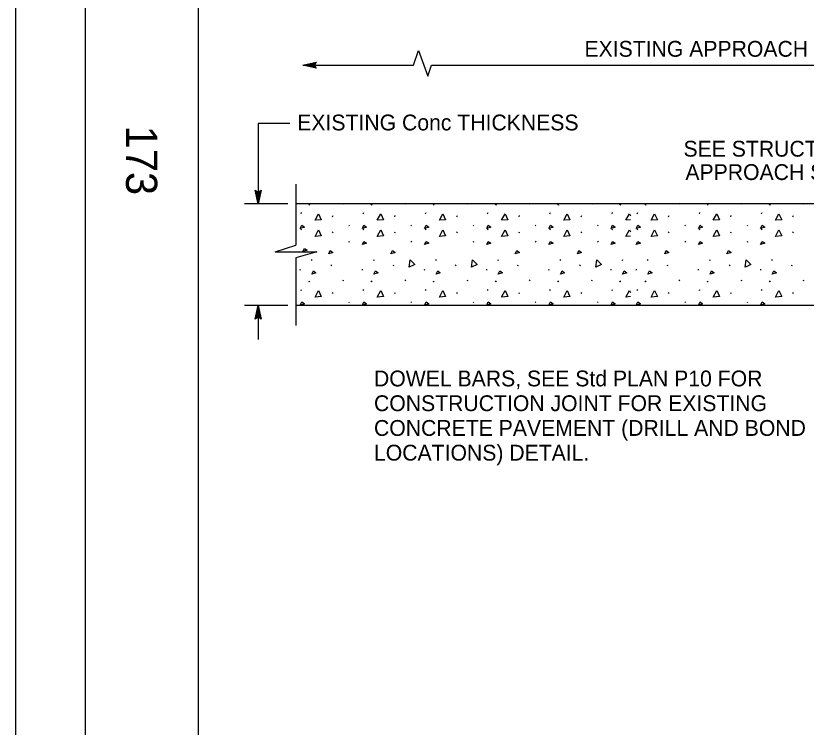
# Model space of a CAD drawing. Extents: x -894 to 866, y -476 to 714.
# Drawn here: x -894 to -544.8, y -128.3 to 186.3 of the extents above; entities that cross this region are included whole.
import ezdxf

# ---------------------------------------------------------------- set-up
doc = ezdxf.new("R2010")
doc.units = 0
for name, color, linetype in [('10 Sheet Format', 7, 'Continuous'), ('56 Stage 3 Anno', 7, 'Continuous'), ('57 Undefined', 7, 'Continuous'), ('59 Sndwall Anno', 7, 'Continuous'), ('60 Nongeo Data', 7, 'Continuous')]:
    doc.layers.add(name, color=color, linetype=linetype)

msp = doc.modelspace()

# ---------------------------------------------------------------- linework, layer by layer
at = {"layer": '10 Sheet Format'}
for p, q in [((-863.45, 668.96), (-863.45, -431.04)), ((-813.45, 643.96), (-813.45, -406.04))]:
    msp.add_line(p, q, dxfattribs=at)
for points in [[(-894.04, 713.55), (865.96, 713.55), (865.96, -476.45), (-894.04, -476.45)], [(-863.45, -431.04), (836.55, -431.04), (836.55, 668.96), (-863.45, 668.96)]]:
    msp.add_lwpolyline(points, close=True, dxfattribs=at)
at = {"layer": '56 Stage 3 Anno'}
for p, q in [((-718.26, 164.43), (-716.14, 170.96)), ((-716.14, 170.96), (-711.89, 159.6)), ((-767.25, 164.43), (-761.25, 165.76)), ((-767.25, 164.43), (-718.26, 164.43)), ((-761.25, 163.09), (-767.25, 164.43)), ((-767.25, 164.43), (-767.25, 164.43)), ((-761.46, 163.45), (-765.87, 164.43)), ((-765.86, 164.44), (-761.48, 165.4)), ((-764.49, 164.43), (-761.66, 165.06)), ((-761.7, 163.81), (-764.49, 164.43)), ((-763.1, 164.43), (-761.9, 164.7)), ((-761.87, 164.15), (-763.1, 164.43)), ((-761.25, 165.76), (-762.05, 164.43)), ((-762.05, 164.43), (-761.25, 163.09)), ((-761.25, 165.76), (-761.25, 165.76)), ((-711.89, 159.6), (-710.31, 164.43)), ((-710.31, 164.43), (-369.94, 164.43)), ((-761.25, 163.09), (-761.25, 163.09)), ((-786.97, 138.73), (-786.97, 103.13)), ((-773, 138.73), (-786.97, 138.73)), ((-786.97, 103.13), (-788.3, 109.13)), ((-788.3, 109.13), (-788.3, 109.13)), ((-788.3, 109.13), (-786.97, 108.33)), ((-786.98, 104.53), (-787.95, 108.9)), ((-786.97, 105.9), (-787.6, 108.72)), ((-786.97, 107.28), (-787.24, 108.49)), ((-786.97, 108.33), (-785.63, 109.13)), ((-785.63, 109.13), (-786.97, 103.13)), ((-785.99, 108.92), (-786.97, 104.51)), ((-786.35, 108.68), (-786.97, 105.9)), ((-786.7, 108.51), (-786.97, 107.28)), ((-785.63, 109.13), (-785.63, 109.13)), ((-773.79, 103.13), (-792.93, 103.13)), ((-786.97, 103.13), (-786.97, 103.13)), ((-773.79, 58.21), (-792.93, 58.21)), ((-788.31, 52.21), (-786.97, 58.21)), ((-787.96, 52.42), (-786.98, 56.83)), ((-786.97, 58.21), (-786.97, 43.13)), ((-786.97, 58.21), (-786.97, 58.21)), ((-786.97, 58.21), (-785.64, 52.21)), ((-786.97, 56.82), (-786, 52.44)), ((-786.97, 53.01), (-788.31, 52.21)), ((-787.6, 52.66), (-786.98, 55.44)), ((-787.25, 52.83), (-786.98, 54.06)), ((-786.98, 55.44), (-786.35, 52.62)), ((-786.98, 54.06), (-786.71, 52.85)), ((-785.64, 52.21), (-786.97, 53.01)), ((-788.31, 52.21), (-788.31, 52.21)), ((-785.64, 52.21), (-785.64, 52.21))]:
    msp.add_line(p, q, dxfattribs=at)
at = {"layer": '59 Sndwall Anno'}
for p, q in [((-369.94, 103.13), (-770.28, 103.13)), ((-764.56, 102.99), (-764.34, 102.64)), ((-764.34, 102.86), (-764.11, 102.51)), ((-749.42, 102.99), (-749.19, 103.5)), ((-737.09, 102.99), (-736.87, 102.64)), ((-736.87, 102.86), (-736.63, 102.51)), ((-721.95, 102.99), (-721.71, 103.5)), ((-709.62, 102.99), (-709.39, 102.64)), ((-709.39, 102.86), (-709.16, 102.51)), ((-694.47, 102.99), (-694.25, 103.5)), ((-682.14, 102.99), (-681.91, 102.64)), ((-681.91, 102.86), (-681.68, 102.51)), ((-666.99, 102.99), (-666.77, 103.5)), ((-654.67, 102.99), (-654.43, 102.64)), ((-654.43, 102.86), (-654.2, 102.51)), ((-639.53, 102.99), (-639.29, 103.5)), ((-627.19, 102.99), (-626.96, 102.64)), ((-626.96, 102.86), (-626.73, 102.51)), ((-616.04, 102.99), (-615.82, 102.64)), ((-615.82, 102.86), (-615.59, 102.51)), ((-600.9, 102.99), (-600.67, 103.5)), ((-588.56, 102.99), (-588.34, 102.64)), ((-588.34, 102.86), (-588.11, 102.51)), ((-573.42, 102.99), (-573.19, 103.5)), ((-561.1, 102.99), (-560.87, 102.64)), ((-560.87, 102.86), (-560.64, 102.51)), ((-545.95, 102.99), (-545.73, 103.5)), ((-767.95, 98.74), (-767.73, 99.25)), ((-754.07, 97.42), (-753.84, 97.94)), ((-740.47, 98.74), (-740.25, 99.25)), ((-726.6, 97.42), (-726.36, 97.94)), ((-713.01, 98.74), (-712.77, 99.25)), ((-699.12, 97.42), (-698.89, 97.94)), ((-685.53, 98.74), (-685.3, 99.25)), ((-671.64, 97.42), (-671.41, 97.94)), ((-658.05, 98.74), (-657.82, 99.25)), ((-644.16, 97.42), (-643.93, 97.94)), ((-630.57, 98.74), (-630.34, 99.25)), ((-619.43, 98.74), (-619.21, 99.25)), ((-605.55, 97.42), (-605.32, 97.94)), ((-591.95, 98.74), (-591.73, 99.25)), ((-578.07, 97.42), (-577.84, 97.94)), ((-564.48, 98.74), (-564.25, 99.25)), ((-550.6, 97.42), (-550.37, 97.94)), ((-767.95, 91.61), (-767.73, 92.12)), ((-746.9, 93.75), (-746.67, 93.4)), ((-740.47, 91.61), (-740.25, 92.12)), ((-719.43, 93.75), (-719.19, 93.4)), ((-713.01, 91.61), (-712.77, 92.12)), ((-691.95, 93.75), (-691.72, 93.4)), ((-685.53, 91.61), (-685.3, 92.12)), ((-664.47, 93.75), (-664.24, 93.4)), ((-658.05, 91.61), (-657.82, 92.12)), ((-637, 93.75), (-636.76, 93.4)), ((-630.57, 91.61), (-630.34, 92.12)), ((-619.43, 91.61), (-619.21, 92.12)), ((-598.38, 93.75), (-598.15, 93.4)), ((-591.95, 91.61), (-591.73, 92.12)), ((-570.9, 93.75), (-570.67, 93.4)), ((-564.48, 91.61), (-564.25, 92.12)), ((-754.07, 90.29), (-753.84, 90.81)), ((-726.6, 90.29), (-726.36, 90.81)), ((-699.12, 90.29), (-698.89, 90.81)), ((-671.64, 90.29), (-671.41, 90.81)), ((-644.16, 90.29), (-643.93, 90.81)), ((-605.55, 90.29), (-605.32, 90.81)), ((-578.07, 90.29), (-577.84, 90.81)), ((-550.6, 90.29), (-550.37, 90.81)), ((-746.9, 86.62), (-746.67, 86.27)), ((-719.43, 86.62), (-719.19, 86.27)), ((-691.95, 86.62), (-691.72, 86.27)), ((-664.47, 86.62), (-664.24, 86.27)), ((-637, 86.62), (-636.76, 86.27)), ((-598.38, 86.62), (-598.15, 86.27)), ((-570.9, 86.62), (-570.67, 86.27)), ((-763.36, 78.07), (-763.13, 78.59)), ((-735.88, 78.07), (-735.65, 78.59)), ((-708.41, 78.07), (-708.18, 78.59)), ((-680.93, 78.07), (-680.71, 78.59)), ((-653.45, 78.07), (-653.23, 78.59)), ((-625.99, 78.07), (-625.76, 78.59)), ((-614.84, 78.07), (-614.61, 78.59)), ((-587.36, 78.07), (-587.13, 78.59)), ((-559.89, 78.07), (-559.65, 78.59)), ((-768.48, 74.28), (-768.43, 73.77)), ((-754.64, 75.72), (-754.41, 76.23)), ((-741, 74.28), (-740.95, 73.77)), ((-727.17, 75.72), (-726.93, 76.23)), ((-713.54, 74.28), (-713.47, 73.77)), ((-699.69, 75.72), (-699.47, 76.23)), ((-686.06, 74.28), (-685.99, 73.77)), ((-672.21, 75.72), (-671.99, 76.23)), ((-658.58, 74.28), (-658.52, 73.77)), ((-644.75, 75.72), (-644.51, 76.23)), ((-631.1, 74.28), (-631.05, 73.77)), ((-619.96, 74.28), (-619.9, 73.77)), ((-606.12, 75.72), (-605.89, 76.23)), ((-592.48, 74.28), (-592.43, 73.77)), ((-578.64, 75.72), (-578.41, 76.23)), ((-565.01, 74.28), (-564.95, 73.77)), ((-551.17, 75.72), (-550.95, 76.23)), ((-764.56, 69.07), (-764.34, 68.72)), ((-764.34, 68.94), (-764.11, 68.59)), ((-749.42, 69.07), (-749.19, 69.58)), ((-737.09, 69.07), (-736.87, 68.72)), ((-736.87, 68.94), (-736.63, 68.59)), ((-721.95, 69.07), (-721.71, 69.58)), ((-709.62, 69.07), (-709.39, 68.72)), ((-709.39, 68.94), (-709.16, 68.59)), ((-694.47, 69.07), (-694.25, 69.58)), ((-682.14, 69.07), (-681.91, 68.72)), ((-681.91, 68.94), (-681.68, 68.59)), ((-666.99, 69.07), (-666.77, 69.58)), ((-654.67, 69.07), (-654.43, 68.72)), ((-654.43, 68.94), (-654.2, 68.59)), ((-639.53, 69.07), (-639.29, 69.58)), ((-627.19, 69.07), (-626.96, 68.72)), ((-626.96, 68.94), (-626.73, 68.59)), ((-616.04, 69.07), (-615.82, 68.72)), ((-615.82, 68.94), (-615.59, 68.59)), ((-600.9, 69.07), (-600.67, 69.58)), ((-588.56, 69.07), (-588.34, 68.72)), ((-588.34, 68.94), (-588.11, 68.59)), ((-573.42, 69.07), (-573.19, 69.58)), ((-561.1, 69.07), (-560.87, 68.72)), ((-560.87, 68.94), (-560.64, 68.59)), ((-545.95, 69.07), (-545.73, 69.58)), ((-767.95, 64.82), (-767.73, 65.33)), ((-754.07, 63.5), (-753.84, 64.01)), ((-740.47, 64.82), (-740.25, 65.33)), ((-726.6, 63.5), (-726.36, 64.01)), ((-713.01, 64.82), (-712.77, 65.33)), ((-699.12, 63.5), (-698.89, 64.01)), ((-685.53, 64.82), (-685.3, 65.33)), ((-671.64, 63.5), (-671.41, 64.01)), ((-658.05, 64.82), (-657.82, 65.33)), ((-644.16, 63.5), (-643.93, 64.01)), ((-630.57, 64.82), (-630.34, 65.33)), ((-619.43, 64.82), (-619.21, 65.33)), ((-605.55, 63.5), (-605.32, 64.01)), ((-591.95, 64.82), (-591.73, 65.33)), ((-578.07, 63.5), (-577.84, 64.01)), ((-564.48, 64.82), (-564.25, 65.33)), ((-550.6, 63.5), (-550.37, 64.01)), ((-746.9, 59.83), (-746.67, 59.48)), ((-719.43, 59.83), (-719.19, 59.48)), ((-691.95, 59.83), (-691.72, 59.48)), ((-664.47, 59.83), (-664.24, 59.48)), ((-637, 59.83), (-636.76, 59.48)), ((-598.38, 59.83), (-598.15, 59.48)), ((-570.9, 59.83), (-570.67, 59.48)), ((-369.96, 58.21), (-770.28, 58.21))]:
    msp.add_line(p, q, dxfattribs=at)
for points in [[(-761.81, 95.87), (-760.26, 98.79), (-759.06, 96.1), (-761.76, 95.87)], [(-734.33, 95.87), (-732.78, 98.79), (-731.58, 96.1), (-734.28, 95.87)], [(-706.86, 95.87), (-705.31, 98.79), (-704.11, 96.1), (-706.81, 95.87)], [(-679.38, 95.87), (-677.84, 98.79), (-676.63, 96.1), (-679.33, 95.87)], [(-651.92, 95.87), (-650.37, 98.79), (-649.15, 96.1), (-651.85, 95.87)], [(-624.44, 95.87), (-622.89, 98.79), (-622.46, 97.83)], [(-613.29, 95.87), (-611.74, 98.79), (-610.54, 96.1), (-613.24, 95.87)], [(-585.81, 95.87), (-584.26, 98.79), (-583.06, 96.1), (-585.76, 95.87)], [(-558.34, 95.87), (-556.79, 98.79), (-555.58, 96.1), (-558.28, 95.87)], [(-622.46, 96.04), (-624.37, 95.87)], [(-768.35, 92.25), (-767.66, 93.69), (-766.51, 92.83), (-768.35, 92.25)], [(-761.81, 88.74), (-760.26, 91.66), (-759.06, 88.97), (-761.76, 88.74)], [(-740.87, 92.25), (-740.19, 93.69), (-739.04, 92.83), (-740.87, 92.25)], [(-734.33, 88.74), (-732.78, 91.66), (-731.58, 88.97), (-734.28, 88.74)], [(-713.41, 92.25), (-712.71, 93.69), (-711.57, 92.83), (-713.41, 92.25)], [(-706.86, 88.74), (-705.31, 91.66), (-704.11, 88.97), (-706.81, 88.74)], [(-685.93, 92.25), (-685.23, 93.69), (-684.1, 92.83), (-685.93, 92.25)], [(-679.38, 88.74), (-677.84, 91.66), (-676.63, 88.97), (-679.33, 88.74)], [(-658.45, 92.25), (-657.77, 93.69), (-656.62, 92.83), (-658.45, 92.25)], [(-651.92, 88.74), (-650.37, 91.66), (-649.15, 88.97), (-651.85, 88.74)], [(-630.98, 92.25), (-630.29, 93.69), (-629.14, 92.83), (-630.98, 92.25)], [(-624.44, 88.74), (-622.89, 91.66), (-622.46, 90.7)], [(-619.83, 92.25), (-619.14, 93.69), (-617.99, 92.83), (-619.83, 92.25)], [(-613.29, 88.74), (-611.74, 91.66), (-610.54, 88.97), (-613.24, 88.74)], [(-592.35, 92.25), (-591.67, 93.69), (-590.52, 92.83), (-592.35, 92.25)], [(-585.81, 88.74), (-584.26, 91.66), (-583.06, 88.97), (-585.76, 88.74)], [(-564.89, 92.25), (-564.19, 93.69), (-563.05, 92.83), (-564.89, 92.25)], [(-558.34, 88.74), (-556.79, 91.66), (-555.58, 88.97), (-558.28, 88.74)], [(-622.46, 88.91), (-624.37, 88.74)], [(-740.87, 85.12), (-740.19, 86.56), (-739.04, 85.7), (-740.87, 85.12)], [(-713.41, 85.12), (-712.71, 86.56), (-711.57, 85.7), (-713.41, 85.12)], [(-685.93, 85.12), (-685.23, 86.56), (-684.1, 85.7), (-685.93, 85.12)], [(-658.45, 85.12), (-657.77, 86.56), (-656.62, 85.7), (-658.45, 85.12)], [(-630.98, 85.12), (-630.29, 86.56), (-629.14, 85.7), (-630.98, 85.12)], [(-619.83, 85.12), (-619.14, 86.56), (-617.99, 85.7), (-619.83, 85.12)], [(-592.35, 85.12), (-591.67, 86.56), (-590.52, 85.7), (-592.35, 85.12)], [(-564.89, 85.12), (-564.19, 86.56), (-563.05, 85.7), (-564.89, 85.12)], [(-767.13, 82.03), (-766.45, 83.46), (-765.3, 82.61), (-767.13, 82.03)], [(-755.78, 81.03), (-755.09, 82.46), (-753.94, 81.6), (-755.78, 81.03)], [(-728.3, 81.03), (-727.62, 82.46), (-726.47, 81.6), (-728.3, 81.03)], [(-673.35, 81.03), (-672.66, 82.46), (-671.51, 81.6), (-673.35, 81.03)], [(-645.88, 81.03), (-645.19, 82.46), (-644.04, 81.6), (-645.88, 81.03)], [(-607.26, 81.03), (-606.57, 82.46), (-605.42, 81.6), (-607.26, 81.03)], [(-579.78, 81.03), (-579.1, 82.46), (-577.95, 81.6), (-579.78, 81.03)], [(-720.19, 75.12), (-719.74, 78.4), (-717.68, 76.29), (-720.14, 75.15)], [(-692.71, 75.12), (-692.26, 78.4), (-690.21, 76.29), (-692.66, 75.15)], [(-637.76, 75.12), (-637.31, 78.4), (-635.25, 76.29), (-637.71, 75.15)], [(-571.67, 75.12), (-571.22, 78.4), (-569.16, 76.29), (-571.62, 75.15)], [(-763.25, 72.05), (-762.56, 73.48), (-761.41, 72.62), (-763.25, 72.05)], [(-735.77, 72.05), (-735.08, 73.48), (-733.93, 72.62), (-735.77, 72.05)], [(-708.29, 72.05), (-707.61, 73.48), (-706.46, 72.62), (-708.29, 72.05)], [(-680.81, 72.05), (-680.13, 73.48), (-678.98, 72.62), (-680.81, 72.05)], [(-653.35, 72.05), (-652.65, 73.48), (-651.52, 72.62), (-653.35, 72.05)], [(-625.87, 72.05), (-625.17, 73.48), (-624.04, 72.62), (-625.87, 72.05)], [(-614.72, 72.05), (-614.04, 73.48), (-612.89, 72.62), (-614.72, 72.05)], [(-587.25, 72.05), (-586.56, 73.48), (-585.41, 72.62), (-587.25, 72.05)], [(-559.77, 72.05), (-559.08, 73.48), (-557.94, 72.62), (-559.77, 72.05)], [(-761.81, 61.95), (-760.26, 64.87), (-759.06, 62.18), (-761.76, 61.95)], [(-734.33, 61.95), (-732.78, 64.87), (-731.58, 62.18), (-734.28, 61.95)], [(-706.86, 61.95), (-705.31, 64.87), (-704.11, 62.18), (-706.81, 61.95)], [(-679.38, 61.95), (-677.84, 64.87), (-676.63, 62.18), (-679.33, 61.95)], [(-651.92, 61.95), (-650.37, 64.87), (-649.15, 62.18), (-651.85, 61.95)], [(-624.44, 61.95), (-622.89, 64.87), (-622.46, 63.91)], [(-613.29, 61.95), (-611.74, 64.87), (-610.54, 62.18), (-613.24, 61.95)], [(-585.81, 61.95), (-584.26, 64.87), (-583.06, 62.18), (-585.76, 61.95)], [(-558.34, 61.95), (-556.79, 64.87), (-555.58, 62.18), (-558.28, 61.95)], [(-768.35, 58.33), (-767.66, 59.76), (-766.51, 58.91), (-768.35, 58.33)], [(-740.87, 58.33), (-740.19, 59.76), (-739.04, 58.91), (-740.87, 58.33)], [(-713.41, 58.33), (-712.71, 59.76), (-711.57, 58.91), (-713.41, 58.33)], [(-685.93, 58.33), (-685.23, 59.76), (-684.1, 58.91), (-685.93, 58.33)], [(-658.45, 58.33), (-657.77, 59.76), (-656.62, 58.91), (-658.45, 58.33)], [(-630.98, 58.33), (-630.29, 59.76), (-629.14, 58.91), (-630.98, 58.33)], [(-622.46, 62.12), (-624.37, 61.95)], [(-619.83, 58.33), (-619.14, 59.76), (-617.99, 58.91), (-619.83, 58.33)], [(-592.35, 58.33), (-591.67, 59.76), (-590.52, 58.91), (-592.35, 58.33)], [(-564.89, 58.33), (-564.19, 59.76), (-563.05, 58.91), (-564.89, 58.33)]]:
    msp.add_lwpolyline(points, dxfattribs=at)
at = {"layer": '60 Nongeo Data'}
for p, q in [((-770.28, 111.92), (-770.28, 84.93)), ((-779.5, 81.94), (-770.28, 84.93)), ((-779.5, 81.94), (-761.05, 81.94)), ((-761.05, 81.94), (-770.28, 79.27)), ((-770.28, 79.27), (-770.28, 49.28))]:
    msp.add_line(p, q, dxfattribs=at)

# ---------------------------------------------------------------- texts
at = {"layer": '10 Sheet Format'}
msp.add_text('173', height=13.779, rotation=270, dxfattribs=at).set_placement((-845.33, 137.75))
at = {"layer": '57 Undefined'}
for s, p in [('EXISTING APPROACH SLAB OR JPCP', (-642.75, 168.19)), ('EXISTING Conc THICKNESS', (-769.67, 135.62)), ('SEE STRUCTURE PLANS FOR', (-598.98, 124.02)), ('APPROACH SLAB DETAILS', (-598.14, 113.68)), ('DOWEL BARS, SEE Std PLAN P10 FOR', (-735.76, 22.42)), ('CONSTRUCTION JOINT FOR EXISTING', (-735.76, 11.48)), ('CONCRETE PAVEMENT (DRILL AND BOND', (-735.76, 0.54)), ('LOCATIONS) DETAIL.', (-735.76, -10.39))]:
    msp.add_text(s, height=7, dxfattribs=at).set_placement(p)

doc.saveas('drawing.dxf')
